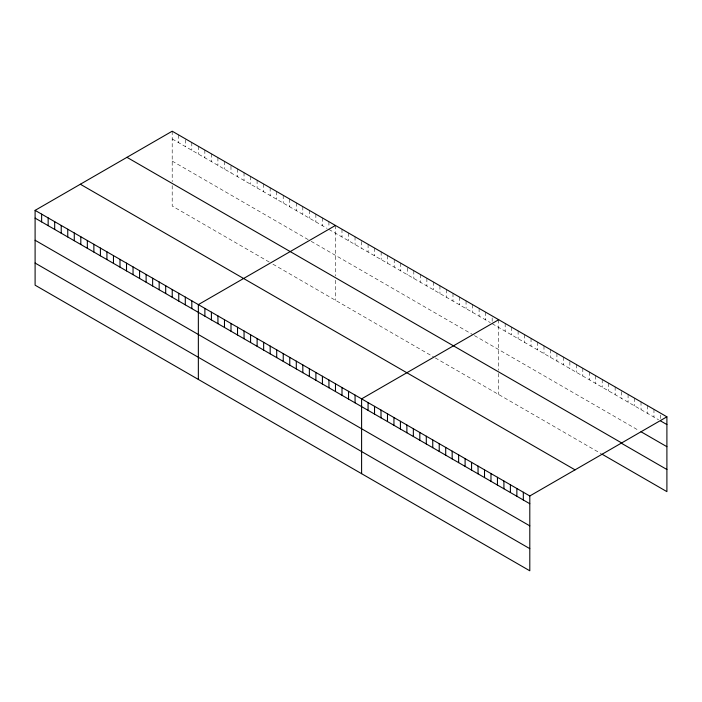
<?xml version="1.0" encoding="UTF-8"?>
<svg xmlns="http://www.w3.org/2000/svg" width="702" height="702" viewBox="0 0 702 702"><rect width="100%" height="100%" fill="white"/><g stroke="black" fill="none" stroke-linecap="round" stroke-linejoin="round"><path stroke-width="0.53" stroke-dasharray="3.51 2.63" d="M172.201 131.204L172.201 181.721M172.201 138.961L327.062 228.369M328.922 229.44L490.312 322.613M492.172 323.692L658.581 419.77M172.201 161.091L309.336 240.268M311.197 241.339L472.586 334.512M474.447 335.591L639.171 430.695M269.226 262.039L172.201 206.028L172.201 184.951M272.955 264.189L433.406 356.827M435.266 357.906L601.281 453.755M660.433 415.022L660.433 418.901M653.966 409.345L653.966 417.102M647.49 405.616L647.49 413.364M641.023 401.877L641.023 409.635M634.555 398.139L634.555 405.896M628.088 394.41L628.088 402.158M621.612 391.646L621.612 398.429M615.145 386.942L615.145 394.691M608.678 383.204L608.678 390.961M602.211 379.466L602.211 387.223M595.744 375.737L595.744 383.485M589.268 371.999L589.268 379.756M582.8 368.26L582.8 376.018M576.333 364.531L576.333 372.279M569.866 361.767L569.866 368.55M563.399 357.055L563.399 364.812M556.923 353.325L556.923 361.082M550.456 349.587L550.456 357.344M543.989 345.858L543.989 353.606M537.521 342.12L537.521 349.877M531.045 338.382L531.045 346.139M524.578 334.652L524.578 342.4M518.111 330.914L518.111 338.671M511.644 327.176L511.644 334.933M505.177 323.447L505.177 331.195M498.701 319.708L498.701 370.226M498.701 373.455L498.701 394.524M492.172 317.874L492.172 321.753M485.644 312.171L485.644 319.928M479.115 308.397L479.115 316.154M472.586 304.633L472.586 312.381M466.058 300.86L466.058 308.617M459.52 297.086L459.52 304.843M452.992 293.322L452.992 301.07M446.463 289.549L446.463 297.306M439.935 285.775L439.935 293.533M433.406 282.011L433.406 289.768M426.877 278.238L426.877 285.995M420.34 274.473L420.34 282.222M413.811 270.7L413.811 278.457M407.283 267.901L407.283 274.684M400.754 263.162L400.754 270.911M394.226 259.389L394.226 267.146M387.697 255.616L387.697 263.373M381.16 251.851L381.16 259.6M374.631 248.078L374.631 255.835M368.102 244.305L368.102 252.062M361.574 241.506L361.574 248.297M355.045 236.767L355.045 244.524M348.517 233.003L348.517 240.751M341.988 229.229L341.988 236.986M335.451 225.456L335.451 275.974M335.451 280.256L335.451 300.28M328.922 221.692L328.922 227.501M322.393 217.918L322.393 225.675M315.865 214.145L315.865 221.902M309.336 210.381L309.336 218.129M302.808 206.607L302.808 214.364M296.27 202.843L296.27 210.591M289.742 199.07L289.742 206.827M283.213 195.296L283.213 203.053M276.685 191.532L276.685 199.28M270.156 187.759L270.156 195.516M263.627 183.985L263.627 191.743M257.099 180.221L257.099 187.969M250.561 176.448L250.561 184.205M244.033 172.674L244.033 180.432M237.504 168.91L237.504 176.658M230.976 166.111L230.976 172.894M224.447 161.372L224.447 169.121M217.918 157.599L217.918 165.356M211.381 153.826L211.381 161.583M204.852 150.061L204.852 157.81M198.324 146.288L198.324 154.045M191.795 142.515L191.795 150.272M185.267 139.716L185.267 146.499M178.738 134.977L178.738 142.734"/><path stroke-width="1.05" d="M35.1 210.363L529.799 495.972L529.799 570.796L35.1 285.179L35.1 210.363L172.201 131.204L666.9 416.821L666.9 491.637L602.211 454.291M335.451 225.456L198.35 304.615L198.35 379.431M498.701 319.708L361.6 398.868L361.6 473.683M529.799 495.972L666.9 416.821M660.433 420.84L666.9 424.57M641.023 431.765L666.9 446.7M126.957 157.327L621.656 442.936M621.612 443.357L666.9 469.506M80.344 184.24L575.043 469.849M35.1 218.12L529.799 503.729M35.1 240.251L529.799 525.859M35.1 263.048L529.799 548.657M523.323 492.242L523.323 499.991M516.856 488.504L516.856 496.261M510.389 484.766L510.389 492.523M503.922 481.037L503.922 488.785M497.446 477.299L497.446 485.056M490.979 473.56L490.979 481.318M484.512 469.831L484.512 477.588M478.044 466.093L478.044 473.85M471.577 462.364L471.577 470.112M465.101 458.625L465.101 466.382M458.634 454.887L458.634 462.644M452.167 451.158L452.167 458.906M445.7 447.42L445.7 455.177M439.224 443.682L439.224 451.439M432.757 439.952L432.757 447.7M426.289 436.214L426.289 443.971M419.822 432.485L419.822 440.233M413.355 428.746L413.355 436.504M406.879 425.008L406.879 432.765M400.412 421.279L400.412 429.027M393.945 417.541L393.945 425.298M387.478 413.803L387.478 421.56M381.01 410.073L381.01 417.822M374.535 406.335L374.535 414.092M368.067 402.606L368.067 410.354M355.072 395.094L355.072 402.851M348.543 391.33L348.543 399.078M342.006 387.557L342.006 395.314M335.477 383.783L335.477 391.54M328.948 380.019L328.948 387.767M322.42 376.246L322.42 384.003M315.891 372.472L315.891 380.23M309.363 368.708L309.363 376.456M302.825 364.935L302.825 372.692M296.297 361.17L296.297 368.919M289.768 357.397L289.768 365.154M283.239 353.624L283.239 361.381M276.711 349.859L276.711 357.608M270.182 346.086L270.182 353.843M263.645 342.313L263.645 350.07M257.116 338.548L257.116 346.297M250.588 334.775L250.588 342.532M244.059 331.002L244.059 338.759M237.53 327.237L237.53 334.986M231.002 323.464L231.002 331.221M224.473 319.7L224.473 327.448M217.936 315.926L217.936 323.683M211.407 312.153L211.407 319.91M204.879 308.389L204.879 316.137M191.821 300.842L191.821 308.599M185.293 297.078L185.293 304.826M178.756 293.304L178.756 301.061M172.227 289.531L172.227 297.288M165.698 285.767L165.698 293.524M159.17 281.993L159.17 289.75M152.641 278.229L152.641 285.977M146.113 274.456L146.113 282.213M139.584 270.682L139.584 278.44M133.047 266.918L133.047 274.666M126.518 263.145L126.518 270.902M119.989 259.371L119.989 267.129M113.461 255.607L113.461 263.355M106.932 251.834L106.932 259.591M100.404 248.06L100.404 255.818M93.866 244.296L93.866 252.053M87.338 240.523L87.338 248.28M80.809 236.758L80.809 244.507M74.28 232.985L74.28 240.742M67.752 229.212L67.752 236.969M61.223 225.447L61.223 233.196M54.686 221.674L54.686 229.431M48.157 217.901L48.157 225.658M41.629 214.136L41.629 221.885"/></g></svg>
